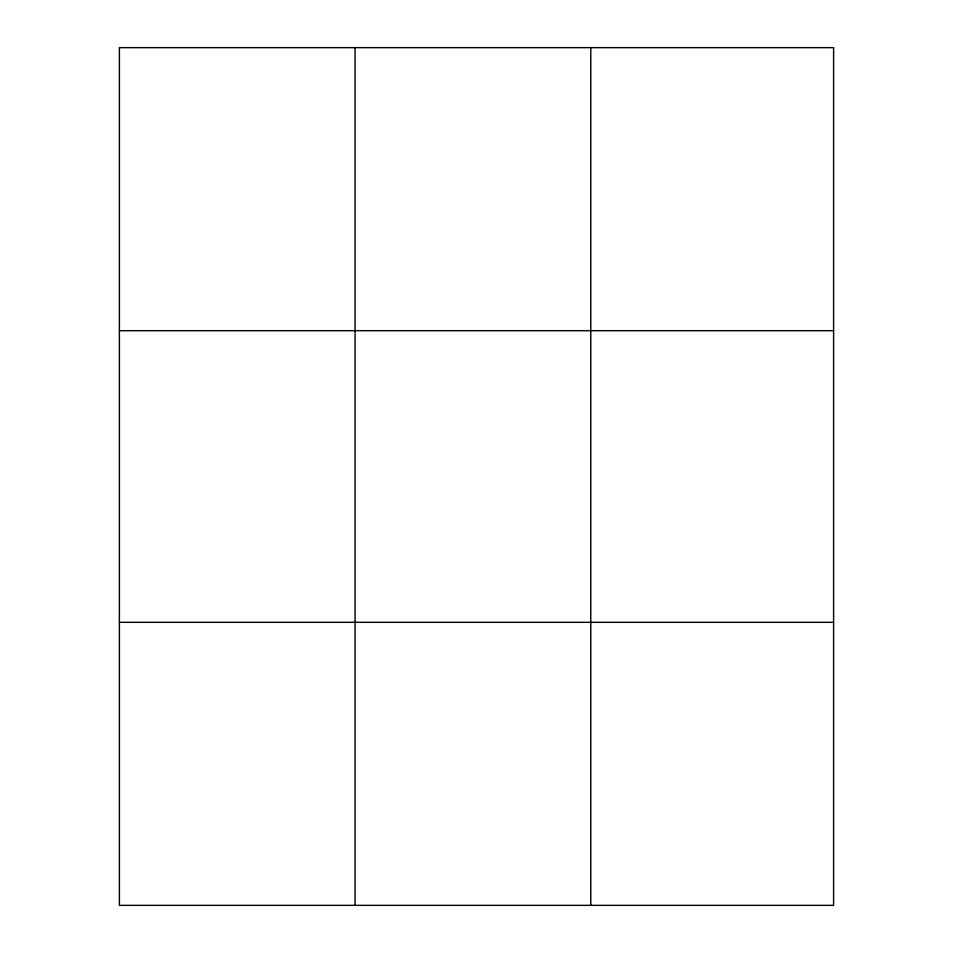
<?xml version="1.0" encoding="UTF-8"?>
<svg xmlns="http://www.w3.org/2000/svg" width="953" height="953" viewBox="0 0 953 953"><rect width="100%" height="100%" fill="white"/><g stroke="black" fill="none" stroke-linecap="round" stroke-linejoin="round"><path stroke-width="1.43" d="M355.088 905.35L355.088 47.65M590.777 905.35L590.777 47.65M119.399 330.691L833.601 330.691M119.399 622.309L833.601 622.309M833.601 47.65L833.601 905.35L119.399 905.35L119.399 47.65L833.601 47.65"/></g></svg>
